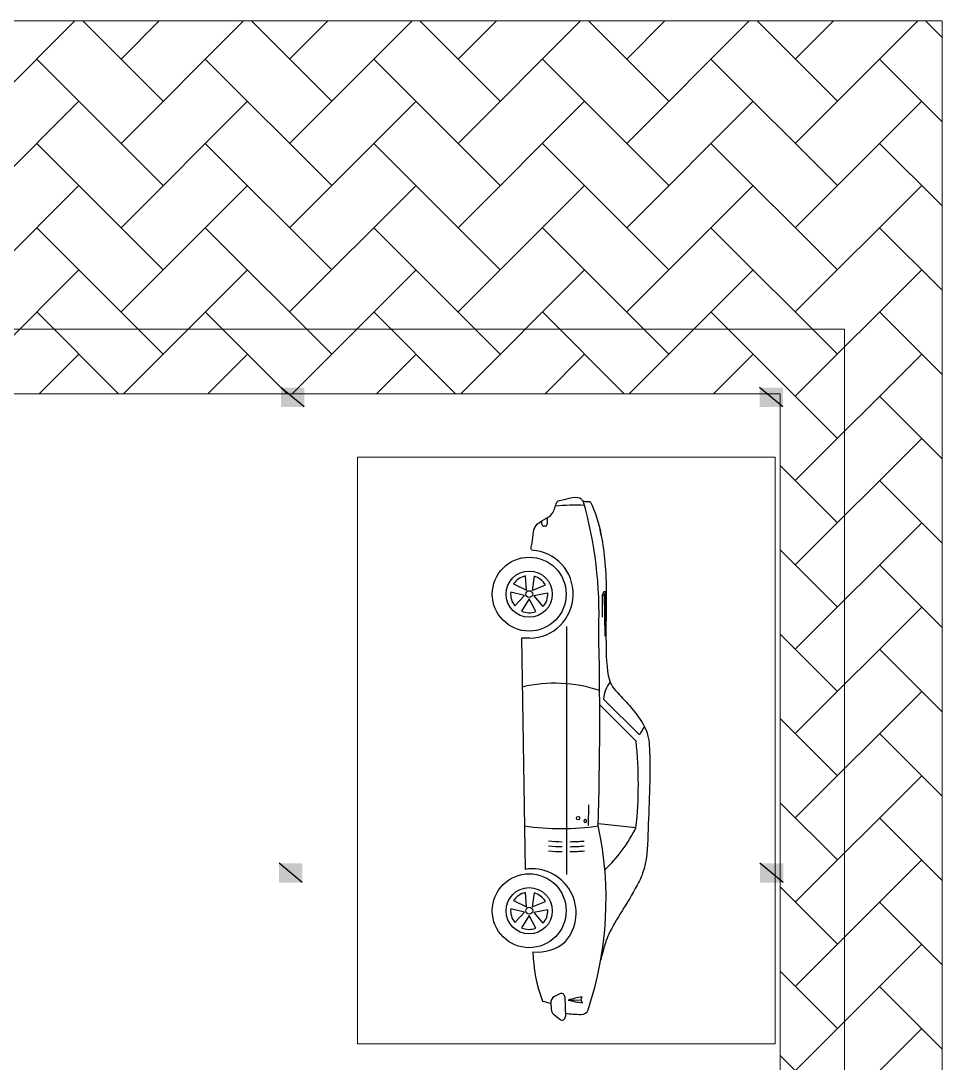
# Model space of a CAD drawing. Header units: millimetres. Extents: x -15225 to 158921, y -72156 to 56162.
# Drawn here: x 65166 to 76663, y 30567 to 43570 of the extents above; entities that cross this region are included whole.
import ezdxf

# ---------------------------------------------------------------- set-up
doc = ezdxf.new("R2010")
doc.units = ezdxf.units.MM
doc.layers.get('0').update_dxf_attribs({"linetype": 'CONTINUOUS'})
doc.layers.add('H', color=7, linetype='CONTINUOUS')
doc.layers.add('P', color=7, linetype='CONTINUOUS')

# ---------------------------------------------------------------- blocks, each defined once
blk = doc.blocks.new('*U63')
for p, q in [((1852.4, 1021.9), (2179.3, 1350.6)), ((1905, 986), (2237.3, 1320.1)), ((3032.4, 1318.4), (2995.2, 973.3)), ((1273.2, 1043), (871.5, 1041)), ((1098.9, 1012.1), (892.9, 1010.3)), ((896.7, 1027.6), (1273.4, 1031.7)), ((2821.7, 882.2), (3009.4, 879.9)), ((1184.9, 681.5), (3461.8, 679.9)), ((4581.3, 664.7), (4762.8, 670.8)), ((4554.2, 618.6), (4578.4, 571.2)), ((4741.6, 563), (4788.2, 618.9)), ((189.2, 502.4), (247.5, 503)), ((263.5, 487.3), (263.6, 471.4)), ((4638.6, 536.9), (4696.8, 540.4)), ((248, 455.4), (216.8, 455.1)), ((1292.2, 343.5), (1293, 267.3))]:
    blk.add_line(p, q)
for points in [[(896.8, 1014.3), (896.7, 1023, 0.269532), (892.6, 1029.8), (873.3, 1040.5, 0.575383), (867.4, 1037), (867.5, 1028.3, 0.269532), (871.6, 1021.5), (890.9, 1010.8, 0.575383)], [(723.7, 383.5), (853.7, 365.9), (804, 487.2, 0.199906)], [(879.8, 509.4), (903.2, 380.3), (1003.2, 465.1, 0.199906)], [(3628.3, 383.5), (3758.3, 365.9), (3708.6, 487.2, 0.199906)], [(3784.4, 509.4), (3807.8, 380.3), (3907.8, 465.1, 0.199906)], [(1047.7, 399.8), (932.2, 337.7), (1043.8, 268.7, 0.199906)], [(3952.3, 399.8), (3836.8, 337.7), (3948.4, 268.7, 0.199906)], [(795.2, 196.2), (852.1, 314.3), (721.3, 304.5, 0.199906)], [(995.4, 206.3), (900.7, 296.9), (869.6, 169.5, 0.199906)], [(3699.8, 196.2), (3756.7, 314.3), (3625.9, 304.5, 0.199906)], [(3900, 206.3), (3805.3, 296.9), (3774.2, 169.5, 0.199906)]]:
    blk.add_lwpolyline(points, format="xyb", close=True)
for points in [[(4612.2, 697.6), (4610.9, 811.5), (4584.2, 823.7)], [(4612.2, 697.6), (4610.9, 811.5), (4637.3, 824.3)], [(1293, 267.3), (3413.3, 300.4)]]:
    blk.add_lwpolyline(points)
for centre, radius in [((2943.5, 787.5), 15.7), ((888.4, 339), 339), ((3793, 339), 339), ((888.4, 339), 212.1), ((3793, 339), 212.1), ((888.4, 339), 31.7), ((3793, 339), 31.7)]:
    blk.add_circle(centre, radius)
for centre, radius, start, end in [((2910.9, 2669.2), 1507.9, 237.61027, 240.97846), ((2627.7, -2413), 3753.5, 83.81633, 95.97054), ((2425.8, 99.3), 1361.7, 43.27479, 63.56652), ((1861.5, 1282.4), 260.6, 230.42401, 268.00854), ((1071.4, -2828.2), 3807.8, 87.83928, 105.80965), ((521.5, -80), 1093.6, 98.53035, 116.11198), ((2034.5, -34648.8), 35635.1, 88.42296, 91.3179), ((3005.1, 571.8), 1299.3, 161.43071, 193.23633), ((3687.4, -2156.1), 3200.2, 71.52833, 102.12419), ((651.7, 633.6), 2387.7, 351.8279, 8.16738), ((4681.3, 819.2), 63.3, 357.93203, 71.52833), ((2010.7, 764.8), 1938, 177.57734, 185.52052), ((1159.2, 681.5), 2000.5, 0.85201, 4.65562), ((1204.8, 682), 2000.5, 0.85201, 4.65562), ((1250.4, 682.5), 2000.5, 0.85201, 4.65562), ((3812.4, 364.7), 404.3, 49.2263, 189.1528), ((5493, 959), 918.8, 188.46832, 196.53145), ((3725.8, 939.4), 918.8, 344.74319, 352.80633), ((2960.5, 881.4), 1785.2, 353.19423, 357.93203), ((888.4, 339), 403.8, 0.63732, 176.34123), ((3794.8, 420.2), 377, 352.72855, 41.66131), ((4763.9, 639.2), 31.7, 320.16835, 91.93898), ((1159.2, 681.5), 2000.5, 355.26443, 358.86328), ((1204.8, 682), 2000.5, 355.26443, 358.86328), ((1250.4, 682.5), 2000.5, 355.26443, 358.86328), ((4582.4, 633), 31.7, 91.93898, 207.10902), ((247.6, 487.2), 15.8, 0.63732, 90.63732), ((4634.8, 600.1), 63.3, 207.10902, 273.46767), ((2901.9, 940.5), 1785.2, 344.3985, 346.93849), ((4693, 603.6), 63.3, 273.46767, 320.16835), ((247.8, 471.2), 15.8, 270.63732, 0.63732), ((4126.8, 1798.9), 1427, 271.6865, 290.2774)]:
    blk.add_arc(centre, radius, start, end)
blk.add_ellipse((2969, 853.3), major_axis=(-16, -0.2), ratio=0.610043)
for points, knots in [([(289.3, 988.6), (458.8, 1020.9), (785.1, 1067), (1645.1, 1018.9), (1784.3, 1140.8), (2091.8, 1431.9), (2519.3, 1455.4), (2948, 1431.3), (3379.3, 1419.1), (3689.2, 1266.6), (3901.9, 1112.6), (4093.7, 1033.2), (4189, 1009.1), (4249.1, 994.5)], [18.629823, 18.629823, 18.629823, 18.629823, 19.527405, 20.700571, 21.107983, 21.608568, 21.92336, 23.151359, 23.716171, 23.908743, 24.77794, 24.943072, 25.187755, 25.187755, 25.187755, 25.187755]), ([(485.4, 364.8), (482.3, 360.9), (469.9, 350.9), (389.9, 380.9), (233.5, 354), (184.4, 564.4), (76.5, 575.4), (33.6, 599.7), (16.3, 683.7), (-24.4, 799.9), (39.1, 829), (38, 865.2), (37.8, 883.8), (37.8, 890.5), (38.6, 896.5), (40.2, 902)], [16.815853, 16.815853, 16.815853, 16.815853, 16.838212, 16.885395, 17.18439, 17.479846, 17.654423, 17.670693, 17.696923, 18.016358, 18.052739, 18.140805, 18.140805, 18.140805, 18.172382, 18.172382, 18.172382, 18.172382])]:
    blk.add_open_spline(points, degree=3, knots=knots)
blk = doc.blocks.new('A$Cfcc27f74')
at = {"layer": 'H', "linetype": 'Continuous'}
blk.add_hatch(color=256, dxfattribs=at).paths.add_polyline_path([(-0.456, -0.625), (-0.456, 1.015), (1.538, 1.015), (1.538, -0.625), (-0.456, -0.625)])
at = {"layer": 'P'}
blk.add_lwpolyline([(1.52, -0.625), (-0.456, 1.033)], dxfattribs=at)
blk = doc.blocks.new('colomn')
at = {"color": 7, "linetype": 'ByBlock', "lineweight": 0}
for p in [(-302.997, 1322.444), (-262.202, 1322.444), (-303.159, 1281.905), (-262.168, 1281.905)]:
    blk.add_blockref('A$Cfcc27f74', p, dxfattribs=at)

msp = doc.modelspace()

# ---------------------------------------------------------------- hatches: boundary and pattern name
at = {"layer": 'P', "linetype": 'ByBlock'}
h = msp.add_hatch(dxfattribs=at)
h.set_pattern_fill('AR-HBONE', color=256, scale=7.320074)
h.set_pattern_definition([(45, (112693.5, -154642), (0, 1051.7782), [2231.159, -743.72]), (135, (113219.4, -154116.1), (1e-13, 1051.7782), [2231.159, -743.72])])
h.paths.add_polyline_path([(52580, 43570), (52580, 19487), (76663, 19487), (76663, 43570)])
h.paths.add_polyline_path([(74641, 38918), (74641, 21516), (66655, 21516), (66655, 21164), (66436, 21163), (65335, 21163), (65335, 21055), (65258, 21055, -0.414214), (64028, 19779), (63951, 19779), (63951, 21163), (62922, 21163), (62702, 21164), (62702, 21516), (54716, 21516), (54716, 38918)], flags=16)
h.paths.add_polyline_path([(74581, 38126), (74581, 30806), (69369, 30806), (69369, 38126)], flags=0)
h.paths.add_polyline_path([(62330, 40582), (56064, 40582), (56064, 41394), (54494, 41394), (54494, 40860), (53102, 40860), (53102, 42253), (54494, 42253), (54494, 41556), (56064, 41556), (56064, 42531), (62330, 42531)], flags=16)
h.paths.add_polyline_path([(62052, 40860), (60130, 40860), (60130, 41014), (59963, 41014), (59963, 40860), (56343, 40860), (56343, 41394, -0.702654), (56343, 41556), (56343, 42253), (59963, 42253), (59963, 42122), (60130, 42122), (60130, 42253), (62052, 42253)], flags=0)
h.paths.add_polyline_path([(60755, 41556, -1), (61454, 41556, -1)], flags=0)
h.paths.add_polyline_path([(60940, 42086), (60773, 42086), (60773, 42253), (60940, 42253)], flags=0)
h.paths.add_polyline_path([(60618, 42086), (60451, 42086), (60451, 42253), (60618, 42253)], flags=0)
h.paths.add_polyline_path([(60130, 41486), (60130, 41319), (59963, 41319), (59963, 41486)], flags=0)
h.paths.add_polyline_path([(60130, 41624), (59963, 41624), (59963, 41792), (60130, 41792)], flags=0)
h.paths.add_polyline_path([(59594, 42086), (59427, 42086), (59427, 42253), (59594, 42253)], flags=0)
h.paths.add_polyline_path([(59928, 38178), (59928, 30858), (54716, 30858), (54716, 38178)], flags=0)
h.paths.add_polyline_path([(59272, 42086), (59105, 42086), (59105, 42253), (59272, 42253)], flags=0)
h.paths.add_polyline_path([(74581, 28836), (74581, 21516), (69369, 21516), (69369, 28836)], flags=0)
h.paths.add_polyline_path([(66436, 27970), (66436, 21835), (62922, 21835), (62922, 27970)], flags=0)
h.paths.add_polyline_path([(66436, 26213), (66436, 25847), (66436, 25481), (66436, 25115), (66436, 24749), (66436, 24383), (66436, 24017), (66436, 23651), (66436, 23285), (66436, 22919), (62922, 22919), (62922, 23285), (62922, 23651), (62922, 24017), (62922, 24383), (62922, 24749), (62922, 25115), (62922, 25481), (62922, 25847), (62922, 26213)], flags=0)
h.paths.add_polyline_path([(58231, 42847), (58417, 42847), (58417, 42952), (58231, 42952)], flags=24)
h.paths.add_polyline_path([(58231, 42847), (59403, 42847), (59403, 42952), (58231, 42952)], flags=24)
h.paths.add_polyline_path([(59623, 42735), (59937, 42735), (59937, 42840), (59623, 42840)], flags=24)

# ---------------------------------------------------------------- linework, layer by layer
at = {"color": 7, "linetype": 'ByBlock', "lineweight": 0}
for points in [[(52580, 43570), (76663, 43570), (76663, 19487), (52580, 19487)], [(53911, 39724), (75446, 39724), (75446, 20711), (53911, 20711)], [(54716, 38918), (74641, 38918), (74641, 21516), (54716, 21516)], [(69369, 38126), (74581, 38126), (74581, 30806), (69369, 30806)]]:
    msp.add_lwpolyline(points, close=True, dxfattribs=at)

# ---------------------------------------------------------------- block references
at = {"linetype": 'ByBlock', "xscale": 1.359917046423277, "yscale": 1.359917046423277, "zscale": 1.359917046423277, "rotation": 270}
msp.add_blockref('*U63', (71049, 37626), dxfattribs=at)
at = {"layer": 'P', "linetype": 'ByBlock', "xscale": 146.4014818657626, "yscale": 146.4014818657626, "zscale": 146.4014818657626}
msp.add_blockref('colomn', (112838, -154763), dxfattribs=at)

doc.saveas('drawing.dxf')
